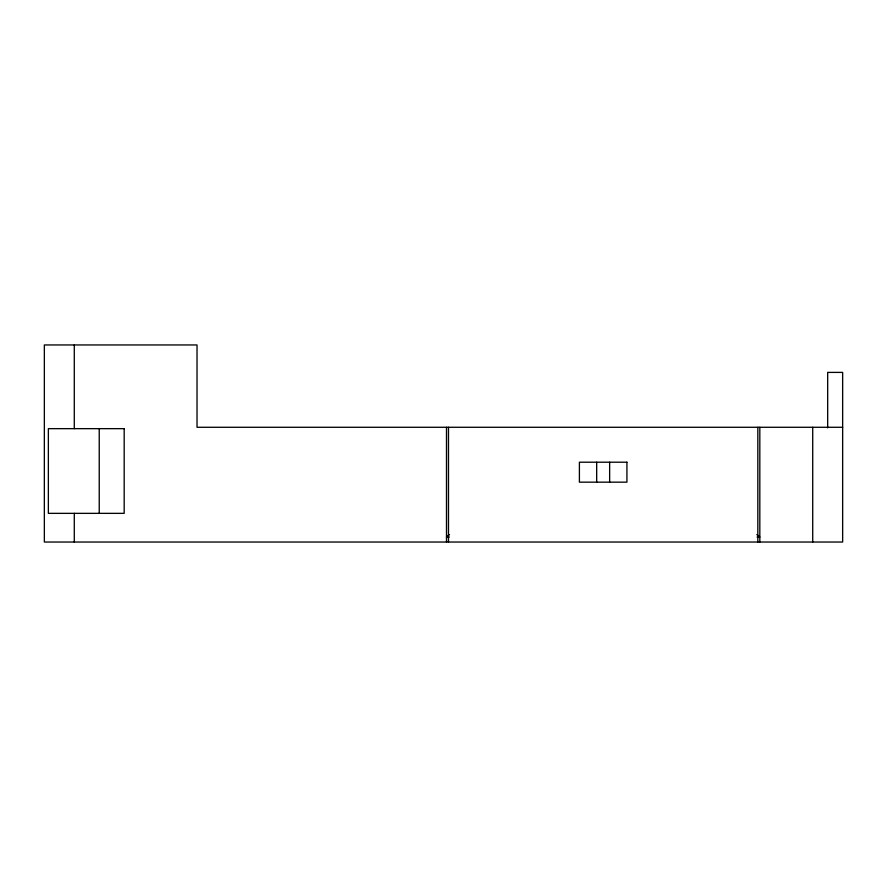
<?xml version="1.0" encoding="UTF-8"?>
<svg xmlns="http://www.w3.org/2000/svg" width="887" height="887" viewBox="0 0 887 887"><rect width="100%" height="100%" fill="white"/><g stroke="black" fill="none" stroke-linecap="round" stroke-linejoin="round"><path stroke-width="1.33" d="M449.487 534.551L446.494 537.045L449.254 537.045M842.65 427.279L197.025 427.279L197.025 344.954L44.35 344.954L44.35 542.035L842.65 542.035L842.65 372.396L827.682 372.396L827.682 427.878M757.066 537.045L759.826 537.045L756.833 534.551M812.714 427.279L812.714 542.035M759.826 427.279L759.826 542.035M757.831 427.279L757.831 542.035M609.646 462.205L609.646 482.162M596.674 462.205L596.674 482.162M448.489 427.279L448.489 542.035M446.494 427.279L446.494 542.035M99.233 428.654L99.233 513.351M74.286 344.954L74.286 428.654M74.286 513.351L74.286 542.035M124.18 428.654L48.364 428.654L48.364 513.351L124.18 513.351L124.18 428.654M626.921 462.205L579.399 462.205L579.399 482.162L626.921 482.162L626.921 462.205"/></g></svg>
